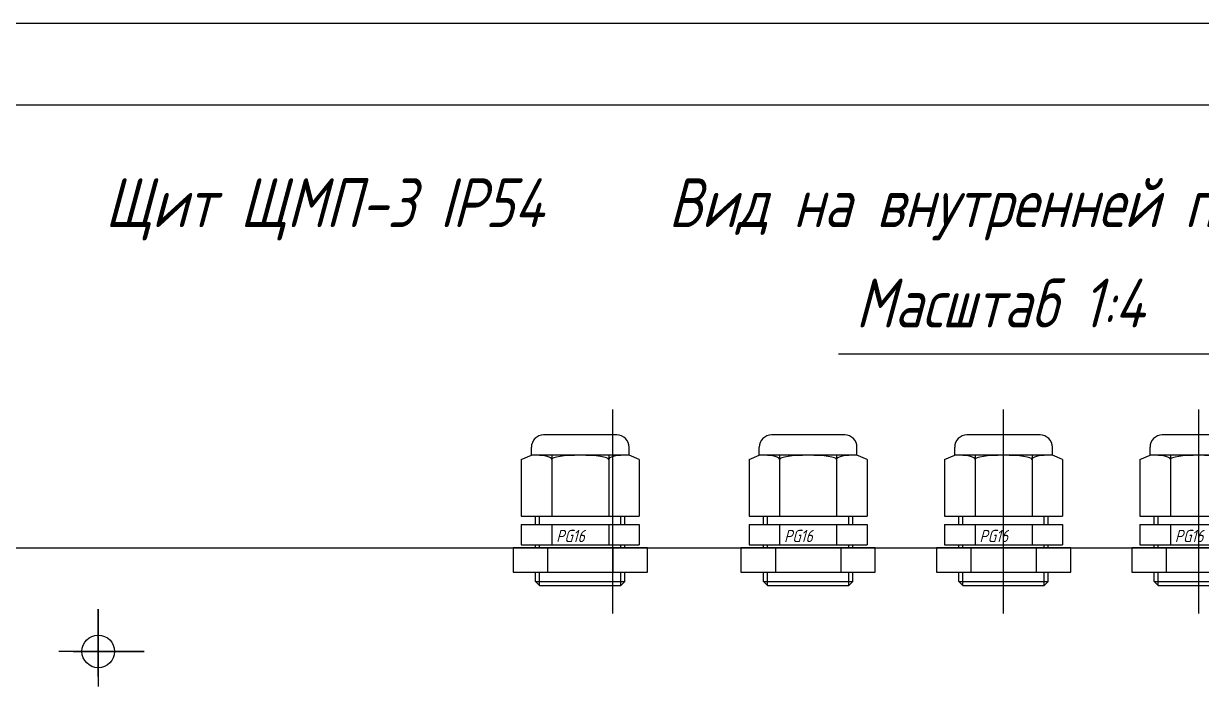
# Model space of a CAD drawing. Header units: millimetres. Extents: x 3980 to 4600, y -5280 to -3332.
# Drawn here: x 4118.4 to 4190.7, y -4900.3 to -4859.6 of the extents above; entities that cross this region are included whole.
import ezdxf

# ---------------------------------------------------------------- set-up
doc = ezdxf.new("R2010")
doc.units = ezdxf.units.MM
doc.layers.add('ссылки', color=7, linetype='Continuous')
doc.styles.add('GOST тип А', font='', dxfattribs={"oblique": 15})
doc.styles.get("Standard").update_dxf_attribs({"font": '', "oblique": 15})
doc.styles.get('GOST тип А').set_extended_font_data('GOST type A')
doc.styles.get('Standard').set_extended_font_data('GOST type A')

# ---------------------------------------------------------------- blocks, each defined once
blk = doc.blocks.new('PG16')
at = {"lineweight": 30}
for p, q in [((2.25, 6.931), (-2.25, 6.931)), ((-3, 5.681), (-3, 6.181)), ((3, 5.681), (3, 6.181)), ((-3.625, 5.431), (-3, 5.681)), ((-3.625, 5.431), (-3.625, 1.931)), ((3, 5.681), (-3, 5.681)), ((-1.75, 5.681), (-1.75, 1.931)), ((1.75, 5.681), (1.75, 1.931)), ((3.625, 5.431), (3, 5.681)), ((3.625, 5.431), (3.625, 1.931)), ((-3.625, 1.931), (3.625, 1.931)), ((-2.75, 1.431), (-2.75, 1.931)), ((2.75, 1.431), (2.75, 1.931)), ((-3.625, 1.431), (-3.625, 0.181)), ((-3.625, 1.431), (3.625, 1.431)), ((-1.75, 1.431), (-1.75, 0.181)), ((1.75, 1.431), (1.75, 0.181)), ((3.625, 1.431), (3.625, 0.181)), ((-4.125, 0), (-4.125, -1.5)), ((4.125, 0), (-4.125, 0)), ((-3.625, 0.181), (3.625, 0.181)), ((-2.75, 0), (-2.75, 0.181)), ((-2, 0), (-2, -1.5)), ((2, 0), (2, -1.5)), ((2.75, 0), (2.75, 0.181)), ((4.125, -1.5), (4.125, 0)), ((-4.125, -1.5), (4.125, -1.5)), ((-2.75, -2.069), (-2.75, -1.5)), ((-2.75, -2.069), (2.75, -2.069)), ((-2.75, -2.069), (-2.5, -2.319)), ((2.75, -2.069), (2.5, -2.319)), ((2.75, -2.069), (2.75, -1.5)), ((-2.5, -2.319), (2.5, -2.319))]:
    blk.add_line(p, q, dxfattribs=at)
for p, q in [((-2.5, 1.431), (-2.5, 1.931)), ((2.5, 1.431), (2.5, 1.931)), ((-2.5, 0), (-2.5, 0.181)), ((2.5, 0), (2.5, 0.181)), ((-2.5, -2.319), (-2.5, -1.5)), ((2.5, -2.319), (2.5, -1.5))]:
    blk.add_line(p, q)
for centre, start, end in [((-2.25, 6.181), 90, 180), ((2.25, 6.181), 0, 90)]:
    blk.add_arc(centre, 0.75, start, end, dxfattribs=at)
for centre, major_axis, ratio, start_param, end_param in [((-2.688, 5.431), (-0.937, 0), 0.266667, 3.141593, 4.712389), ((0, 5.431), (-1.75, 0), 0.142857, 3.141593, 6.283185), ((2.688, 5.431), (0.938, 0), 0.266667, 1.570796, 3.141593)]:
    blk.add_ellipse(centre, major_axis=major_axis, ratio=ratio, start_param=start_param, end_param=end_param, dxfattribs=at)
at = {"layer": 'ссылки', "lineweight": 30, "oblique": 15}
blk.add_text('PG16', height=0.75, dxfattribs=at).set_placement((-1.472, 0.346))

msp = doc.modelspace()

# ---------------------------------------------------------------- linework, layer by layer
at = {"color": 7}
for p, q in [((4599.616, -4859.551), (3980.366, -4859.551)), ((4168.423, -4879.85), (4192.401, -4879.85)), ((4154.565, -4895.806), (4154.565, -4883.274)), ((4178.565, -4895.806), (4178.565, -4883.274)), ((4190.565, -4895.806), (4190.565, -4883.274))]:
    msp.add_line(p, q, dxfattribs=at)
at = {"color": 7, "lineweight": 30}
for p, q in [((4000.366, -4864.551), (4594.616, -4864.551)), ((4116.21, -4891.771), (4241.074, -4891.771))]:
    msp.add_line(p, q, dxfattribs=at)
at = {"color": 250}
for p, q in [((4122.96, -4898.146), (4122.96, -4895.551)), ((4122.96, -4895.551), (4122.96, -4900.301)), ((4125.785, -4898.146), (4120.535, -4898.146)), ((4122.96, -4898.146), (4125.785, -4898.146))]:
    msp.add_line(p, q, dxfattribs=at)
for p, q in [((4122.96, -4899.684), (4122.96, -4896.607)), ((4121.421, -4898.146), (4124.498, -4898.146))]:
    msp.add_line(p, q)
at = {"layer": 'ссылки', "lineweight": 30}
msp.add_circle((4122.96, -4898.146), 1, dxfattribs=at)

# ---------------------------------------------------------------- block references
at = {"color": 7}
for p in [(4152.565, -4891.771), (4166.565, -4891.771), (4178.565, -4891.771), (4190.565, -4891.771)]:
    msp.add_blockref('PG16', p, dxfattribs=at)

# ---------------------------------------------------------------- texts
at = {"layer": 'ссылки', "color": 7, "style": 'GOST тип А', "oblique": 15}
for s, p in [('Щит ЩМП-3 IP54     Вид на внутренней плоскости. Передняя стенка (монтажная панель)', (4123.378, -4872.067)), ('Масштаб 1:4', (4169.48, -4878.232))]:
    msp.add_text(s, height=3, dxfattribs=at).set_placement(p)

doc.saveas('drawing.dxf')
